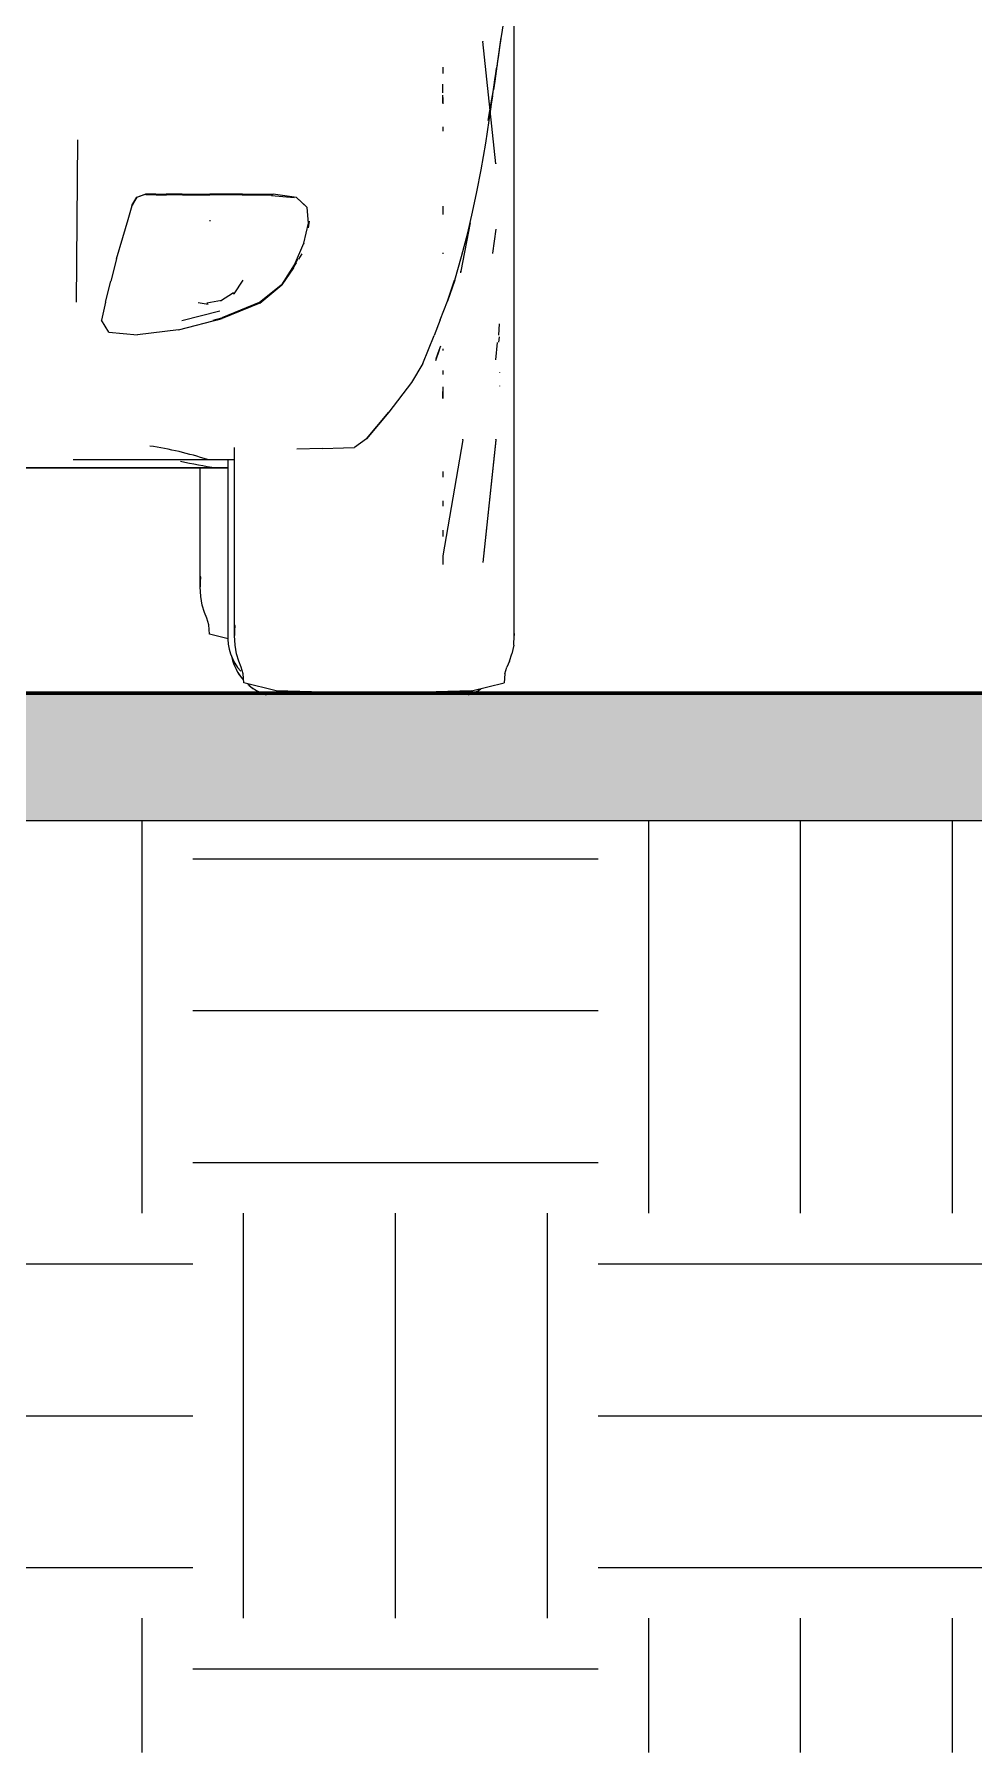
# Model space of a CAD drawing. Header units: millimetres. Extents: x -50912 to 58751, y -45352 to 5553.
# Drawn here: x 50964 to 51700, y -630 to 716 of the extents above; entities that cross this region are included whole.
import ezdxf

# ---------------------------------------------------------------- set-up
doc = ezdxf.new("R2010")
doc.units = ezdxf.units.MM
for name, color, linetype, lineweight in [('A-DETL-GENF', 92, 'Continuous', 9), ('A-DETL-THIN', 151, 'Continuous', 9), ('A-FLOR', 192, 'Continuous', 25), ('A-FLOR-PATT', 8, 'Continuous', 25), ('A-GENM', 13, 'Continuous', 9), ('G-IMPT', 8, 'Continuous', 9)]:
    doc.layers.add(name, color=color, linetype=linetype, lineweight=lineweight)

# ---------------------------------------------------------------- blocks, each defined once
blk = doc.blocks.new('CRT_Fiat Punto - Punto_dwg-985961-E')
at = {"layer": 'G-IMPT'}
for p, q in [((-42964.7, 714.5), (-42964.7, 741.6)), ((-42975.1, 713.9), (-42977.7, 695.2)), ((-42975.1, 713.9), (-42977.3, 698.1)), ((-42973.1, 726.2), (-42975.1, 713)), ((-42964.7, 679.3), (-42964.7, 714.5)), ((-42989.4, 710.9), (-42989.4, 710.6)), ((-42979, 614.7), (-42989.4, 710.6)), ((-42975.1, 713), (-42977.7, 695.3)), ((-43020.6, 690.7), (-43020.6, 685.6)), ((-42980.1, 678.4), (-42978.4, 690.6)), ((-42977.7, 695.3), (-42979.9, 679.7)), ((-42979.8, 680.7), (-42978.4, 690.6)), ((-42977.7, 695.2), (-42979.6, 681.7)), ((-42978.7, 687.9), (-42979.6, 681.7)), ((-42978.7, 687.9), (-42978.4, 690.6)), ((-42977.7, 695.2), (-42978.4, 690.6)), ((-42977.3, 698.1), (-42977.7, 695.2)), ((-43020.6, 670.6), (-43020.6, 677.2)), ((-43020.6, 672.2), (-43020.6, 677.2)), ((-42983, 657.7), (-42979.8, 680.7)), ((-42981.8, 667.9), (-42979.6, 681.7)), ((-42979.9, 679.7), (-42980.9, 672.8)), ((-42980.1, 678.4), (-42979.6, 681.7)), ((-42964.7, 637.6), (-42964.7, 679.3)), ((-43020.6, 662.7), (-43020.6, 668.7)), ((-43020.6, 664.3), (-43020.6, 668.7)), ((-43020.6, 666.8), (-43020.6, 661.9)), ((-42981.8, 667.9), (-42985.2, 648.7)), ((-42985.2, 648.7), (-42982.2, 665.6)), ((-42982.2, 665.6), (-42980.9, 672.8)), ((-42987, 631), (-42983, 657.7)), ((-43307.8, 506.3), (-43306.6, 633.6)), ((-43020.6, 643.9), (-43020.6, 640.4)), ((-42964.7, 590.8), (-42964.7, 637.6)), ((-42990.6, 610.1), (-42987, 631)), ((-42994, 592.9), (-42990.6, 610.1)), ((-42979, 615.1), (-42979, 615.4)), ((-42979, 615.1), (-42979, 614.9)), ((-42979, 614.7), (-42979, 614.9)), ((-42997.4, 577), (-42994, 592.9)), ((-43267.2, 571.3), (-43264.2, 582.1)), ((-43264.3, 582.1), (-43260.5, 588.8)), ((-43260.5, 588.8), (-43264.3, 582.1)), ((-43260.5, 588.8), (-43264.3, 582.1)), ((-43260.4, 588.8), (-43264.2, 582.1)), ((-43260.5, 588.8), (-43253.8, 591)), ((-43260.4, 588.8), (-43253.7, 591)), ((-43245.6, 591), (-43253.7, 591)), ((-43245.2, 590.5), (-43253.3, 590.5)), ((-43245.6, 591), (-43237.4, 591)), ((-43245.2, 590.5), (-43237.1, 590.5)), ((-43224.8, 591), (-43237.4, 591)), ((-43224.6, 590.5), (-43237.1, 590.5)), ((-43224.8, 591), (-43203.2, 591)), ((-43224.6, 590.5), (-43203.2, 590.5)), ((-43177.7, 591), (-43203.2, 591)), ((-43178, 590.5), (-43203.2, 590.5)), ((-43178, 590.5), (-43154.2, 590.5)), ((-43177.7, 591), (-43153.7, 591)), ((-43137.2, 588.1), (-43155, 589.8)), ((-43135.3, 588.4), (-43153.7, 591)), ((-43135.4, 588.4), (-43150, 590.5)), ((-43135.4, 588.4), (-43128.2, 581.8)), ((-43126.9, 580.6), (-43135.3, 588.4)), ((-43125.9, 568.4), (-43126.9, 580.6)), ((-43020.6, 581.7), (-43020.6, 579.8)), ((-43020.6, 581.7), (-43020.6, 576.9)), ((-43020.6, 579.8), (-43020.6, 575.1)), ((-42964.7, 540.8), (-42964.7, 590.8)), ((-43271.5, 557), (-43267.2, 571.3)), ((-43202.7, 570.2), (-43203.6, 570.2)), ((-43129.5, 552.6), (-43125.9, 568.4)), ((-43125.3, 570), (-43126.1, 564.7)), ((-42999.3, 568.5), (-43006.4, 530.7)), ((-43001.1, 560.8), (-42997.4, 577)), ((-43276.3, 540.4), (-43271.5, 557)), ((-43136.8, 535.6), (-43129.5, 552.6)), ((-43129.6, 552.6), (-43129.8, 551.9)), ((-43005.9, 542.3), (-43001.1, 560.8)), ((-42979, 563.7), (-42981.6, 544.7)), ((-42979, 563.7), (-42979, 563.5)), ((-43276.3, 540.4), (-43280.9, 522.9)), ((-43137.6, 533.4), (-43134.2, 540.4)), ((-43133.5, 540.2), (-43130.9, 544.4)), ((-43020.6, 545.1), (-43020.6, 544.2)), ((-43011.3, 523.7), (-43005.9, 542.3)), ((-42981.6, 544.7), (-42981.6, 544.6)), ((-42964.7, 489.5), (-42964.7, 540.8)), ((-43146.8, 519.9), (-43136.8, 535.6)), ((-43137.6, 533.4), (-43146.8, 519.9)), ((-43137.7, 533.6), (-43143.9, 525)), ((-43137.7, 533.6), (-43135.4, 537.3)), ((-43006.6, 529.7), (-43006.5, 530.1)), ((-43006.6, 529.5), (-43006.6, 529.7)), ((-43006.4, 530.5), (-43006.5, 530.1)), ((-43006.4, 530.5), (-43006.4, 530.7)), ((-43285, 506.3), (-43280.9, 522.9)), ((-43184.8, 513.7), (-43194.9, 507.2)), ((-43184.5, 512.9), (-43184.7, 512.7)), ((-43177.4, 523.6), (-43184.5, 512.9)), ((-43164.5, 506.1), (-43147.4, 520.1)), ((-43164.1, 505.8), (-43146.8, 519.9)), ((-43164.1, 505.7), (-43146.8, 519.9)), ((-43017, 507.1), (-43011.3, 523.7)), ((-43017, 507.1), (-43011.3, 523.7)), ((-43011.3, 523.7), (-43017, 507.1)), ((-43017, 507.1), (-43011.4, 523.7)), ((-43011.4, 523.7), (-43017, 507.1)), ((-43285, 506.3), (-43288.2, 492.2)), ((-43225.3, 492), (-43195.3, 499.7)), ((-43204.5, 504.7), (-43212.4, 506)), ((-43194.1, 507.6), (-43205.7, 505.6)), ((-43204.8, 505.6), (-43205.7, 505.6)), ((-43194.1, 507.6), (-43194.9, 507.2)), ((-43164.5, 506.1), (-43193.7, 494)), ((-43164.1, 505.8), (-43193.6, 493.5)), ((-43164.1, 505.7), (-43193.6, 493.5)), ((-43022.6, 492.6), (-43017, 507.1)), ((-43282.5, 483), (-43288.2, 492.2)), ((-43227.9, 484.6), (-43193.6, 493.5)), ((-43200.5, 492.2), (-43193.7, 494)), ((-43197.1, 492.5), (-43193.6, 493.5)), ((-43022.6, 492.6), (-43027.4, 480.3)), ((-42976.7, 480.5), (-42976.2, 489.3)), ((-42976.2, 489.3), (-42976.2, 489.3)), ((-42964.7, 438.8), (-42964.7, 489.5)), ((-43282.5, 483), (-43260, 480.8)), ((-43227.9, 484.6), (-43260, 480.8)), ((-43031.8, 469.2), (-43027.4, 480.3)), ((-43023.4, 468.9), (-43022.2, 472.2)), ((-42979, 461.2), (-42977.7, 474.7)), ((-42976.7, 475.1), (-42976.2, 479.1)), ((-42976.7, 475.1), (-42976.2, 478.9)), ((-42976.2, 478.9), (-42976.2, 479.1)), ((-43036.4, 458.3), (-43045.3, 443.4)), ((-43036.4, 458.3), (-43031.8, 469.2)), ((-43023.4, 468.9), (-43026.4, 460.5)), ((-43023.4, 468.9), (-43026.4, 460.5)), ((-43025.8, 462.3), (-43023.4, 468.9)), ((-43020.6, 469.8), (-43020.6, 468.4)), ((-43020.6, 452.8), (-43020.6, 449.7)), ((-43020.6, 451.3), (-43020.6, 449.8)), ((-42976.2, 451.5), (-42976.2, 451.4)), ((-43045.3, 443.4), (-43062.9, 420.1)), ((-43020.6, 440), (-43020.6, 436.3)), ((-43020.6, 437.9), (-43020.6, 432.8)), ((-43020.6, 437.9), (-43020.6, 436.4)), ((-43020.6, 430.9), (-43020.6, 436.4)), ((-43020.6, 432.8), (-43020.6, 430.9)), ((-42976.2, 440.7), (-42976.2, 440.6)), ((-42964.7, 390.7), (-42964.7, 438.8)), ((-43062.9, 420.1), (-43080.5, 399.4)), ((-43080.5, 399.4), (-43062.9, 420.1)), ((-43062.9, 420.1), (-43080.5, 399.4)), ((-43062.9, 420.1), (-43080.5, 399.4)), ((-43080.5, 399.4), (-43062.9, 420.1)), ((-43183.9, 390.7), (-43183.9, 392.6)), ((-43183.9, 347.1), (-43183.9, 390.7)), ((-43115, 391.7), (-43135.1, 391.1)), ((-43115, 391.7), (-43098.6, 392.2)), ((-43098.6, 392.2), (-43089.8, 392.4)), ((-43080.5, 399.4), (-43089.8, 392.4)), ((-43005, 398.4), (-43020.6, 307.7)), ((-43005, 398.7), (-43005, 398.9)), ((-43005, 398.4), (-43005, 398.7)), ((-43005, 398.4), (-43005, 398.2)), ((-42979, 398.4), (-42989.4, 302.3)), ((-42979, 398.4), (-42989.4, 302.3)), ((-42979, 398.2), (-42989.4, 302.3)), ((-42979, 398.9), (-42979, 398.7)), ((-42979, 398.4), (-42979, 398.7)), ((-42979, 398.4), (-42979, 398.2)), ((-42964.7, 347.1), (-42964.7, 390.7)), ((-43210.8, 347.8), (-43210.8, 376.5)), ((-43020.6, 373.7), (-43020.6, 369.3)), ((-43020.6, 350.8), (-43020.6, 346.4)), ((-43210.8, 317.8), (-43210.8, 347.8)), ((-43183.9, 309.7), (-43183.9, 347.1)), ((-42964.7, 309.7), (-42964.7, 347.1)), ((-43020.6, 327.6), (-43020.6, 322.7)), ((-43210.8, 296.7), (-43210.8, 317.8)), ((-43210.8, 285), (-43210.8, 296.7)), ((-43183.9, 279.7), (-43183.9, 309.7)), ((-43020.6, 307.7), (-43020.6, 300.9)), ((-43020.6, 307.7), (-43020.6, 300.9)), ((-42964.7, 279.7), (-42964.7, 309.7)), ((-43210.8, 291.7), (-43210.8, 283.3)), ((-43210.8, 283.3), (-43210.4, 291.2)), ((-43210.8, 283.3), (-43210.8, 285)), ((-43210.4, 275.7), (-43210.8, 283.3)), ((-43209.2, 269), (-43210.4, 275.7)), ((-43183.9, 258.5), (-43183.9, 279.7)), ((-42964.7, 258.5), (-42964.7, 279.7)), ((-43207.4, 263.2), (-43209.2, 269)), ((-43205.6, 258.6), (-43207.4, 263.2)), ((-43204.1, 253.4), (-43205.6, 258.6)), ((-43183.9, 246.8), (-43183.9, 258.5)), ((-42964.7, 246.8), (-42964.7, 258.5)), ((-43203.6, 246.1), (-43204.1, 253.4)), ((-43188.9, 242.5), (-43203.6, 246.1)), ((-43183.9, 253.5), (-43183.9, 245.2)), ((-43183.9, 245.2), (-43183.5, 253.1)), ((-43183.9, 245.2), (-43183.9, 246.8)), ((-43183.5, 237.6), (-43183.9, 245.2)), ((-42965.1, 237.6), (-42964.7, 245.2)), ((-42964.7, 246.8), (-42964.7, 245.2)), ((-42964.7, 245.2), (-42964.7, 246.8)), ((-43182.3, 230.8), (-43183.5, 237.6)), ((-43180.5, 225.1), (-43182.3, 230.8)), ((-42968.3, 225.1), (-42966.5, 230.8)), ((-42965.1, 237.6), (-42966.5, 230.8)), ((-43178.6, 220.4), (-43180.5, 225.1)), ((-43177.2, 215.2), (-43178.6, 220.4)), ((-42972, 215.2), (-42970.4, 220.4)), ((-42968.3, 225.1), (-42970.4, 220.4)), ((-43176.7, 208), (-43177.2, 215.2)), ((-43151.2, 201.8), (-43176.7, 208)), ((-42998.1, 201.8), (-42972.5, 208)), ((-42972, 215.2), (-42972.5, 208)), ((-43086.6, 200), (-43151.2, 201.8)), ((-42998.1, 201.8), (-43062.7, 200))]:
    blk.add_line(p, q, dxfattribs=at)
blk = doc.blocks.new('CRT_Fiat Punto - Fiat punto 2-985965-E')
at = {"layer": 'A-GENM', "color": 55}
for p, q in [((-43310.4, 383), (-43183.9, 383)), ((-43189.1, 383), (-43189.1, 246.3)), ((-43189.1, 376.5), (-43392.9, 376.5)), ((-43392.9, 376.5), (-43189.1, 376.5))]:
    blk.add_line(p, q, dxfattribs=at)
for centre, radius, start, end in [((-43292.7, 110.7), 286.1, 72.1452, 81.4598), ((-43086.9, 1053.9), 686.5, 258.2925, 260.6666), ((-43148.4, 244), 40.8, 176.7554, 221.3304), ((-43146.4, 237.4), 40.8, 193.3578, 221.2349), ((-43146.4, 237.4), 40.8, 198.7358, 219.1591), ((-43146.4, 237.4), 40.8, 228.3137, 247.4939), ((-43146.4, 237.4), 40.8, 230.1939, 251.9074), ((-43013.1, 237.4), 40.8, 288.0926, 303.0933), ((-43013.1, 237.4), 40.8, 292.5061, 303.1462)]:
    blk.add_arc(centre, radius, start, end, dxfattribs=at)
blk.add_blockref('CRT_Fiat Punto - Punto_dwg-985961-E', (0, 0))

msp = doc.modelspace()

# ---------------------------------------------------------------- hatches: boundary and pattern name
at = {"layer": 'A-DETL-GENF'}
h = msp.add_hatch(dxfattribs=at)
h.set_pattern_fill('FP_20', style=0, pattern_type=2)
h.set_pattern_definition([(0, (51723.05, 2371.76), (317.5, 317.5), [317.5, -317.5]), (0, (51723.05, 2490.82), (317.5, 317.5), [317.5, -317.5]), (0, (51723.05, 2609.9), (317.5, 317.5), [317.5, -317.5]), (90, (51762.74, 2649.57), (-317.5, 317.5), [317.5, -317.5]), (90, (51881.8, 2649.57), (-317.5, 317.5), [317.5, -317.5]), (90, (52000.87, 2649.57), (-317.5, 317.5), [317.5, -317.5])])
h.paths.add_polyline_path([(44491.921, -630.469), (58750.927, -630.469), (58750.927, 100), (44491.921, 100)])
at = {"layer": 'A-FLOR-PATT'}
msp.add_hatch(color=256, dxfattribs=at).paths.add_polyline_path([(57859.739, 100), (58060.195, 100), (58060.195, 200), (45340.195, 200), (45340.195, 100), (57636.942, 100)])

# ---------------------------------------------------------------- linework, layer by layer
at = {"layer": 'A-DETL-THIN'}
msp.add_line((58750.927, 100), (44491.921, 100), dxfattribs=at)
at = {"layer": 'A-FLOR', "lineweight": 60}
msp.add_line((57880.195, 200), (45520.195, 200), dxfattribs=at)

# ---------------------------------------------------------------- block references
at = {"layer": 'A-GENM', "color": 7}
msp.add_blockref('CRT_Fiat Punto - Fiat punto 2-985965-E', (94304.815, 0), dxfattribs=at)

doc.saveas('drawing.dxf')
